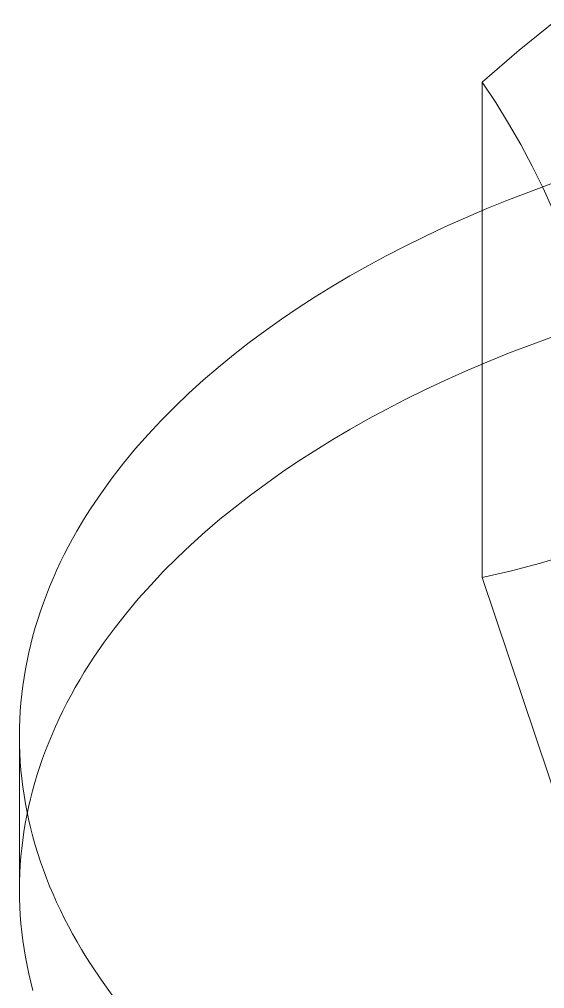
# Model space of a CAD drawing. Header units: inches. Extents: x -13 to 609, y -6 to 131.
# Drawn here: x 153.892 to 154.167, y 62.236 to 62.744 of the extents above; entities that cross this region are included whole.
import ezdxf

# ---------------------------------------------------------------- set-up
doc = ezdxf.new("R2010")
doc.units = ezdxf.units.IN
doc.layers.add('ZANO_R', color=7, linetype='Continuous', lineweight=0)

msp = doc.modelspace()

# ---------------------------------------------------------------- linework, layer by layer
at = {"layer": 'ZANO_R'}
for p, q in [((154.15373, 62.72766), (154.17363, 62.74374)), ((154.13438, 62.71093), (154.15373, 62.72766)), ((154.13438, 62.71093), (154.13438, 62.45149)), ((154.14148, 62.70024), (154.13438, 62.71093)), ((154.14822, 62.68932), (154.14148, 62.70024)), ((154.1546, 62.67819), (154.14822, 62.68932)), ((154.16061, 62.66685), (154.1546, 62.67819)), ((154.16625, 62.65533), (154.16061, 62.66685)), ((154.14817, 62.64929), (154.17168, 62.65816)), ((154.17151, 62.64362), (154.16625, 62.65533)), ((154.13682, 62.64467), (154.14817, 62.64929)), ((154.12574, 62.63993), (154.13682, 62.64467)), ((154.11494, 62.63509), (154.12574, 62.63993)), ((154.10443, 62.63013), (154.11494, 62.63509)), ((154.09419, 62.62509), (154.10443, 62.63013)), ((154.08425, 62.61995), (154.09419, 62.62509)), ((154.07459, 62.61474), (154.08425, 62.61995)), ((154.06522, 62.60945), (154.07459, 62.61474)), ((154.05605, 62.60403), (154.06522, 62.60945)), ((154.04702, 62.59846), (154.05605, 62.60403)), ((154.03813, 62.59271), (154.04702, 62.59846)), ((154.02939, 62.58681), (154.03813, 62.59271)), ((154.02081, 62.58073), (154.02939, 62.58681)), ((154.01242, 62.5745), (154.02081, 62.58073)), ((154.17168, 62.5778), (154.14817, 62.56893)), ((154.00421, 62.5681), (154.01242, 62.5745)), ((153.99621, 62.56155), (154.00421, 62.5681)), ((154.14817, 62.56893), (154.13682, 62.56431)), ((153.98842, 62.55484), (153.99621, 62.56155)), ((154.13682, 62.56431), (154.12574, 62.55957)), ((154.12574, 62.55957), (154.11494, 62.55472)), ((153.98085, 62.54797), (153.98842, 62.55484)), ((154.11494, 62.55472), (154.10443, 62.54977)), ((153.97352, 62.54096), (153.98085, 62.54797)), ((154.10443, 62.54977), (154.09419, 62.54473)), ((153.96644, 62.5338), (153.97352, 62.54096)), ((154.09419, 62.54473), (154.08425, 62.53959)), ((154.08425, 62.53959), (154.07459, 62.53437)), ((153.95962, 62.52649), (153.96644, 62.5338)), ((154.07459, 62.53437), (154.06522, 62.52908)), ((153.95307, 62.51905), (153.95962, 62.52649)), ((154.06522, 62.52908), (154.05619, 62.52376)), ((154.05619, 62.52376), (154.0473, 62.51827)), ((153.94681, 62.51147), (153.95307, 62.51905)), ((154.0473, 62.51827), (154.03854, 62.51262)), ((153.94084, 62.50377), (153.94681, 62.51147)), ((154.03854, 62.51262), (154.02993, 62.50682)), ((154.02993, 62.50682), (154.02148, 62.50085)), ((153.93517, 62.49594), (153.94084, 62.50377)), ((154.02148, 62.50085), (154.0132, 62.49473)), ((153.92982, 62.488), (153.93517, 62.49594)), ((154.0132, 62.49473), (154.0051, 62.48845)), ((153.92726, 62.48398), (153.92982, 62.488)), ((154.0051, 62.48845), (153.9972, 62.48201)), ((153.92239, 62.47587), (153.92479, 62.47994)), ((153.92479, 62.47994), (153.92726, 62.48398)), ((153.9972, 62.48201), (153.9895, 62.47543)), ((153.92009, 62.47178), (153.92239, 62.47587)), ((153.9895, 62.47543), (153.98202, 62.46869)), ((153.91787, 62.46766), (153.92009, 62.47178)), ((153.91573, 62.46351), (153.91787, 62.46766)), ((153.98202, 62.46869), (153.97477, 62.46181)), ((153.91173, 62.45516), (153.91369, 62.45935)), ((153.91369, 62.45935), (153.91573, 62.46351)), ((153.97477, 62.46181), (153.96775, 62.45479)), ((154.1649, 62.45907), (154.1497, 62.45503)), ((154.17996, 62.46359), (154.1649, 62.45907)), ((153.90986, 62.45095), (153.91173, 62.45516)), ((153.96775, 62.45479), (153.96099, 62.44762)), ((154.1497, 62.45503), (154.13438, 62.45149)), ((153.90808, 62.44673), (153.90986, 62.45095)), ((154.13438, 62.45149), (154.17638, 62.32637)), ((153.90639, 62.44248), (153.90808, 62.44673)), ((153.96099, 62.44762), (153.95448, 62.44033)), ((153.9048, 62.43821), (153.90639, 62.44248)), ((153.95448, 62.44033), (153.94825, 62.4329)), ((153.90188, 62.42963), (153.90329, 62.43393)), ((153.90329, 62.43393), (153.9048, 62.43821)), ((153.90057, 62.42532), (153.90188, 62.42963)), ((153.94825, 62.4329), (153.9423, 62.42534)), ((153.89935, 62.42099), (153.90057, 62.42532)), ((153.9423, 62.42534), (153.93664, 62.41767)), ((153.89822, 62.41665), (153.89935, 62.42099)), ((153.8972, 62.4123), (153.89822, 62.41665)), ((153.93664, 62.41767), (153.93129, 62.40988)), ((153.89626, 62.40793), (153.8972, 62.4123)), ((153.93129, 62.40988), (153.92624, 62.40198)), ((153.89469, 62.39918), (153.89543, 62.40356)), ((153.89543, 62.40356), (153.89626, 62.40793)), ((153.89405, 62.39479), (153.89469, 62.39918)), ((153.92624, 62.40198), (153.92384, 62.39799)), ((153.89351, 62.39039), (153.89405, 62.39479)), ((153.92152, 62.39397), (153.91928, 62.38993)), ((153.92384, 62.39799), (153.92152, 62.39397)), ((153.89306, 62.38599), (153.89351, 62.39039)), ((153.91928, 62.38993), (153.91712, 62.38587)), ((153.89272, 62.38158), (153.89306, 62.38599)), ((153.91712, 62.38587), (153.91505, 62.38179)), ((153.89247, 62.37717), (153.89272, 62.38158)), ((153.91505, 62.38179), (153.91306, 62.37768)), ((153.89227, 62.36835), (153.89232, 62.37276)), ((153.89232, 62.37276), (153.89247, 62.37717)), ((153.91116, 62.37355), (153.90935, 62.3694)), ((153.91306, 62.37768), (153.91116, 62.37355)), ((153.89232, 62.36394), (153.89227, 62.36835)), ((153.90935, 62.3694), (153.90762, 62.36524)), ((153.89227, 62.28798), (153.89227, 62.36394)), ((153.89247, 62.35952), (153.89232, 62.36394)), ((153.90762, 62.36524), (153.90599, 62.36105)), ((153.89272, 62.35511), (153.89247, 62.35952)), ((153.90599, 62.36105), (153.90444, 62.35685)), ((153.89307, 62.35071), (153.89272, 62.35511)), ((153.90298, 62.35263), (153.90161, 62.34839)), ((153.90444, 62.35685), (153.90298, 62.35263)), ((153.89351, 62.3463), (153.89307, 62.35071)), ((153.90161, 62.34839), (153.90033, 62.34415)), ((153.89405, 62.34191), (153.89351, 62.3463)), ((153.90033, 62.34415), (153.89915, 62.33988)), ((153.8947, 62.33752), (153.89405, 62.34191)), ((153.89543, 62.33314), (153.8947, 62.33752)), ((153.89915, 62.33988), (153.89806, 62.33561)), ((153.89627, 62.32876), (153.89543, 62.33314)), ((153.89806, 62.33561), (153.89706, 62.33132)), ((153.89706, 62.33132), (153.89615, 62.32702)), ((153.8972, 62.3244), (153.89627, 62.32876)), ((153.89534, 62.32272), (153.89462, 62.3184)), ((153.89615, 62.32702), (153.89534, 62.32272)), ((153.89823, 62.32005), (153.8972, 62.3244)), ((153.89462, 62.3184), (153.894, 62.31408)), ((153.89936, 62.31571), (153.89823, 62.32005)), ((153.894, 62.31408), (153.89348, 62.30975)), ((153.90058, 62.31138), (153.89936, 62.31571)), ((153.89348, 62.30975), (153.89304, 62.30542)), ((153.9019, 62.30706), (153.90058, 62.31138)), ((153.90331, 62.30277), (153.9019, 62.30706)), ((153.89304, 62.30542), (153.89271, 62.30108)), ((153.90481, 62.29848), (153.90331, 62.30277)), ((153.89247, 62.29674), (153.89232, 62.2924)), ((153.89271, 62.30108), (153.89247, 62.29674)), ((153.90641, 62.29422), (153.90481, 62.29848)), ((153.9081, 62.28997), (153.90641, 62.29422)), ((153.89227, 62.28798), (153.89232, 62.28357)), ((153.90988, 62.28574), (153.9081, 62.28997)), ((153.89232, 62.28357), (153.89247, 62.27916)), ((153.91174, 62.28154), (153.90988, 62.28574)), ((153.9137, 62.27735), (153.91174, 62.28154)), ((153.89247, 62.27916), (153.89272, 62.27475)), ((153.91575, 62.27318), (153.9137, 62.27735)), ((153.89272, 62.27475), (153.89307, 62.27034)), ((153.91789, 62.26904), (153.91575, 62.27318)), ((153.89307, 62.27034), (153.89351, 62.26594)), ((153.92011, 62.26492), (153.91789, 62.26904)), ((153.89351, 62.26594), (153.89405, 62.26154)), ((153.89405, 62.26154), (153.8947, 62.25715)), ((153.92242, 62.26083), (153.92011, 62.26492)), ((153.8947, 62.25715), (153.89543, 62.25277)), ((153.92481, 62.25676), (153.92242, 62.26083)), ((153.92728, 62.25272), (153.92481, 62.25676)), ((153.89543, 62.25277), (153.89627, 62.2484)), ((153.92984, 62.2487), (153.92728, 62.25272)), ((153.89627, 62.2484), (153.8972, 62.24404)), ((153.93519, 62.24076), (153.92984, 62.2487)), ((153.8972, 62.24404), (153.89823, 62.23968)), ((153.89823, 62.23968), (153.89936, 62.23534)), ((153.94086, 62.23293), (153.93519, 62.24076))]:
    msp.add_line(p, q, dxfattribs=at)

doc.saveas('drawing.dxf')
